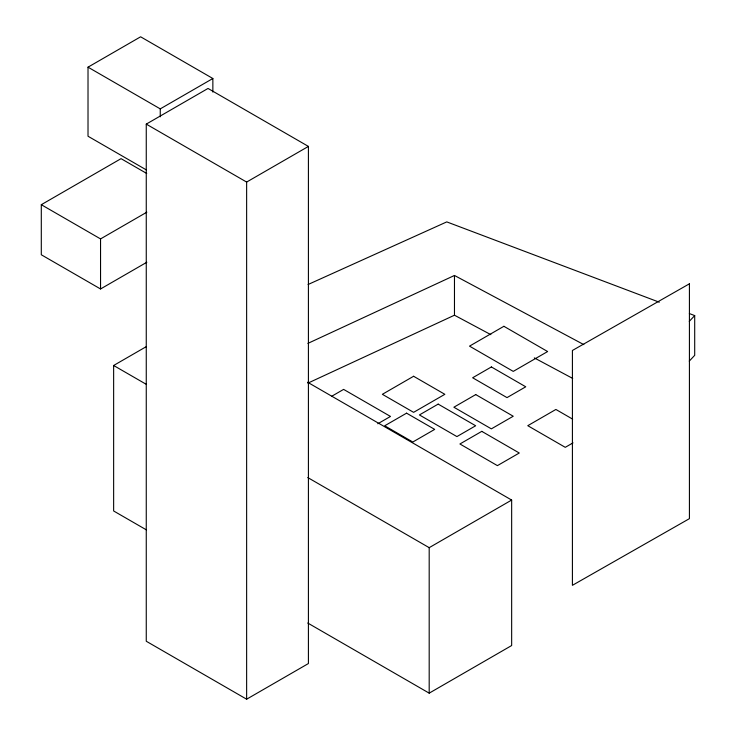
<?xml version="1.0" encoding="UTF-8"?>
<svg xmlns="http://www.w3.org/2000/svg" width="736" height="736" viewBox="0 0 736 736"><rect width="100%" height="100%" fill="white"/><g stroke="black" fill="none" stroke-linecap="round" stroke-linejoin="round"><path stroke-width="1.1" d="M689.255 321.384L694.701 315.588L689.338 313.554M689.255 361.128L694.701 355.332L694.701 315.588M146.4 169.942L88.016 136.234L88.016 67.169L140.622 36.8L212.86 78.504L212.86 92.092M88.016 67.169L160.255 108.873L212.86 78.504M146.262 124.117L208.03 88.449L308.412 146.409L308.412 663.541L246.634 699.2L146.262 641.249L146.262 124.117L246.634 182.068L308.412 146.409M146.832 262.255L100.547 288.972L41.299 254.766L41.299 204.7L121.054 158.654L146.731 173.475M41.299 204.7L100.547 238.915L146.832 212.189M146.482 529.929L113.638 510.968L113.638 365.488L146.427 346.555M331.908 396.152L343.62 389.39L390.485 416.447L377.798 423.77M573.022 442.86L565.266 447.332L527.776 425.693L555.892 409.455L572.663 419.143M307.749 477.554L429.189 547.667L511.658 500.057L511.658 645.536L429.189 693.156L307.749 623.033M307.887 343.399L454.471 275.466L583.841 344.632M307.887 383.143L454.471 315.21L490.857 334.659M308.09 284.501L446.77 221.895L659.281 302.202M534.318 357.898L572.718 378.433M307.593 382.242L511.658 500.057M113.638 365.488L146.482 384.45M454.471 275.466L454.471 315.21M429.189 547.667L429.189 693.156M246.634 182.068L246.634 699.2M160.255 108.873L160.255 116.803M100.547 238.915L100.547 288.972M413.604 376.271L382.361 394.312L413.604 412.344L444.848 394.312L413.604 376.271M503.893 326.296L469.522 346.132L513.259 371.386L547.63 351.541L503.893 326.296M406.566 413.163L384.698 425.785L412.813 442.023L434.691 429.392L406.566 413.163M491.39 366.951L472.641 377.77L507.012 397.615L525.752 386.796L491.39 366.951M438.168 404.11L419.419 414.938L456.918 436.586L475.658 425.758L438.168 404.11M475.741 394.588L453.873 407.22L491.363 428.858L513.231 416.236L475.741 394.588M481.786 431.36L459.917 443.983L497.407 465.63L519.276 453.008L481.786 431.36M689.42 283.802L572.415 350.474L572.415 585.322L689.42 518.65L689.42 283.802"/></g></svg>
